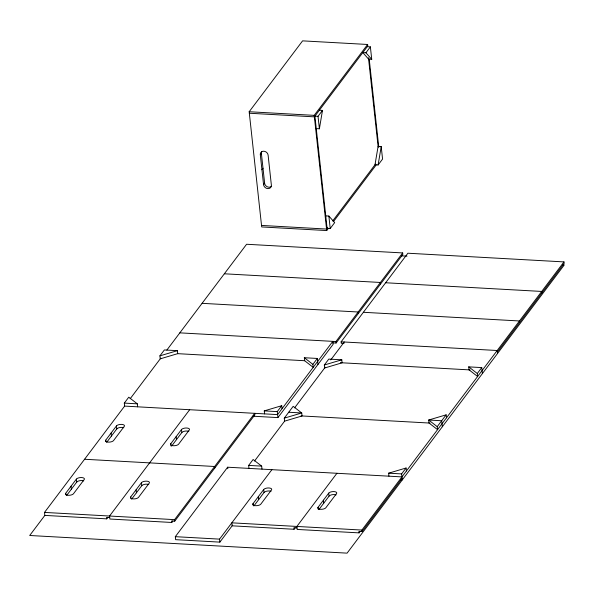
<?xml version="1.0" encoding="UTF-8"?>
<svg xmlns="http://www.w3.org/2000/svg" width="594" height="594" viewBox="0 0 594 594"><rect width="100%" height="100%" fill="white"/><g stroke="black" fill="none" stroke-linecap="round" stroke-linejoin="round"><path stroke-width="0.89" d="M316.26 128.608L319.386 128.787L322.483 110.41L319.357 110.239M378.111 164.969L381.207 146.592L378.088 146.421L374.992 164.79L378.111 164.969L382.566 159.058L381.207 146.592M328.393 228.334L326.722 230.554L261.687 226.938L249.176 111.739L302.591 40.86L367.627 44.476L367.79 45.976L314.375 116.855L249.339 113.239M260.313 154.737A4.143 3.497 37 0 1 263.803 151.218A4.143 3.497 37 0 1 268.117 155.175L271.361 185.09A4.143 3.497 37 0 1 267.872 188.617A4.143 3.497 37 0 1 263.558 184.66L260.313 154.737L261.375 153.319A4.143 3.497 37 0 1 261.694 151.477M261.932 169.698L263.001 168.28M326.722 230.554L314.211 115.355L367.627 44.476M263.558 184.66L264.627 183.242L261.375 153.319M319.386 128.787L318.028 116.32L322.483 110.41M370.374 46.859L371.733 59.326L368.607 59.148L362.8 52.591L365.926 52.762L370.374 46.859L367.255 46.681M107.863 517.374L106.749 518.852L44.832 515.406L44.513 512.414L124.629 406.096L124.309 403.103L128.757 397.2L137.311 403.831L137.637 406.823M159.912 355.858L164.367 349.948L177.376 350.668L177.695 353.66L160.239 358.843L159.912 355.858L177.376 350.668M130.197 398.715L160.796 358.108M166.855 350.074L246.592 244.26L402.68 252.933L402.843 254.432L336.078 343.028L332.38 342.827M44.78 515.488L29.7 535.491L347.082 553.14L564.3 264.894L562.451 264.79M65.704 493.287L76.388 479.113A4.143 1.737 -6.2 0 1 81.623 477.554A4.143 1.737 -6.2 0 1 84.192 479.544L73.508 493.718A4.143 1.737 -6.2 0 1 68.273 495.277A4.143 1.737 -6.2 0 1 65.704 493.287L65.867 494.78M105.762 440.124L116.446 425.95A4.143 1.737 -6.2 0 1 121.681 424.398A4.143 1.737 -6.2 0 1 124.25 426.388L113.565 440.562A4.143 1.737 -6.2 0 1 108.331 442.114A4.143 1.737 -6.2 0 1 105.762 440.124L105.925 441.624M66.565 495.567L76.708 482.105L76.388 479.113M106.623 442.411L116.773 428.942L116.446 425.95M189.664 409.712L109.548 516.03L109.875 519.022L171.785 522.468L172.906 520.99M327.673 227.576L326.566 229.054L261.523 225.438M332.67 220.961L375.542 164.055M333.405 221.688L376.247 164.842M318.028 116.32L314.909 116.142L327.101 228.348L330.219 228.519L334.667 222.616L328.868 216.053L325.742 215.882M130.739 496.903L141.424 482.729A4.143 1.737 -6.2 0 1 146.659 481.17A4.143 1.737 -6.2 0 1 149.228 483.16L138.543 497.334A4.143 1.737 -6.2 0 1 133.308 498.893A4.143 1.737 -6.2 0 1 130.739 496.903L130.903 498.396M170.797 443.74L181.482 429.566A4.143 1.737 -6.2 0 1 186.716 428.014A4.143 1.737 -6.2 0 1 189.286 430.004L178.601 444.178A4.143 1.737 -6.2 0 1 173.366 445.73A4.143 1.737 -6.2 0 1 170.797 443.74L171.042 445.99M131.601 499.183L141.751 485.721L141.424 482.729M171.659 446.027L181.809 432.558L181.482 429.566M174.747 521.146L174.584 519.646L254.707 413.327L254.871 414.827L174.747 521.146L171.629 520.968L171.785 522.468M232.67 525.126L219.862 542.122L175.631 539.664L175.312 536.672L227.651 467.211L401.952 476.9M253.044 416.208L277.925 417.597L277.272 411.612L281.727 405.702L282.053 408.694M312.882 364.36L317.337 358.449L304.328 357.729L304.648 360.721L313.209 367.352L312.882 364.36L304.328 357.729M277.925 417.597L333.115 344.357L332.788 341.364L277.598 414.605L124.629 406.096M336.078 343.028L335.914 341.535L402.68 252.933M344.052 343.473L341.283 343.317L341.119 341.825L407.885 253.222L563.973 261.902L564.137 263.402L497.371 351.997M248.983 468.399L248.663 465.406L253.111 459.496L261.672 466.127L261.991 469.119M284.6 421.146L284.274 418.154L293.169 406.341L301.73 412.971L302.056 415.963L284.6 421.146L254.551 461.011M324.331 364.998L328.786 359.088L341.788 359.808L342.114 362.8L324.658 367.99L324.331 364.998L341.788 359.808M294.609 407.855L325.208 367.248M330.732 359.927L344.245 341.996M219.862 542.122L219.535 539.129L271.881 469.668M253.014 503.697L263.691 489.523A4.143 1.737 -6.2 0 1 268.933 487.971A4.143 1.737 -6.2 0 1 271.495 489.953L260.818 504.135A4.143 1.737 -6.2 0 1 255.576 505.687A4.143 1.737 -6.2 0 1 253.014 503.697L253.17 505.197M253.868 505.984L264.018 492.515L263.691 489.523M563.973 261.902L361.894 530.063L231.816 522.831L232.143 525.824L294.06 529.261L295.173 527.784M336.917 473.284L296.859 526.447L297.178 529.44L359.095 532.877L360.209 531.4M318.05 507.313L328.734 493.139A4.143 1.737 -6.2 0 1 333.969 491.587A4.143 1.737 -6.2 0 1 336.538 493.569L325.854 507.751A4.143 1.737 -6.2 0 1 320.619 509.303A4.143 1.737 -6.2 0 1 318.05 507.313L318.295 509.555M318.911 509.6L329.054 496.131L328.734 493.139M400.438 479.789L402.279 479.893L401.626 473.908L406.081 468.005L406.407 470.997M446.139 414.842L428.682 420.025L429.009 423.017L437.563 429.648L437.236 426.655L446.139 414.842L446.465 417.834M477.294 373.5L481.749 367.589L468.74 366.869L469.067 369.862L477.621 376.492L477.294 373.5L468.74 366.869M359.095 532.877L358.932 531.385L362.058 531.556L402.116 478.4M264.59 413.877L264.263 410.885L281.727 405.702M284.274 418.154L301.73 412.971L288.721 412.243M388.944 476.18L388.625 473.188L406.081 468.005M249.176 111.739L314.211 115.355M401.447 255.843L406.994 256.148M224.339 273.789L380.427 282.469L380.591 283.962M385.632 282.759L541.721 291.439L541.884 292.931M202.079 303.326L358.167 311.999L358.331 313.498M363.372 312.288L519.46 320.968L519.624 322.468M179.826 332.855L335.914 341.535M341.119 341.825L497.208 350.505L497.534 353.497M177.591 353.66L304.759 360.729M340.384 362.704L470.092 369.921M124.309 403.103L137.311 403.831M264.263 410.885L277.272 411.612M301.024 415.904L430.034 423.077M248.663 465.406L261.672 466.127M388.625 473.188L401.626 473.908M84.571 459.259L214.642 466.49L214.805 467.983M44.513 512.414L174.584 519.646M109.712 517.53L106.586 517.359L106.749 518.852M297.015 527.94L293.896 527.769L294.06 529.261M175.312 536.672L219.535 539.129M437.236 426.655L428.682 420.025L441.691 420.752L442.337 426.737M365.926 52.762L371.733 59.326M481.749 367.589L482.395 373.574M369.186 58.851L378.779 147.141M368.451 57.722L378.148 146.933M328.868 216.053L330.219 228.519M361.894 530.063L362.058 531.556M317.337 358.449L317.983 364.434M323.388 500.23L323.715 503.222M258.353 496.614L258.68 499.606M227.651 467.211L227.814 468.711M176.143 436.657L176.463 439.649M136.078 489.812L136.405 492.805M111.1 433.041L111.427 436.033M71.042 486.196L71.369 489.189M329.054 496.131A4.143 1.737 -6.2 0 1 336.063 494.921M264.018 492.515A4.143 1.737 -6.2 0 1 271.027 491.305M76.708 482.105A4.143 1.737 -6.2 0 1 83.717 480.895M141.751 485.721A4.143 1.737 -6.2 0 1 148.76 484.511M116.773 428.942A4.143 1.737 -6.2 0 1 123.782 427.732M181.809 432.558A4.143 1.737 -6.2 0 1 188.818 431.348M271.577 186.256A4.143 3.497 37 0 1 267.411 186.835A4.143 3.497 37 0 1 264.627 183.242"/></g></svg>
